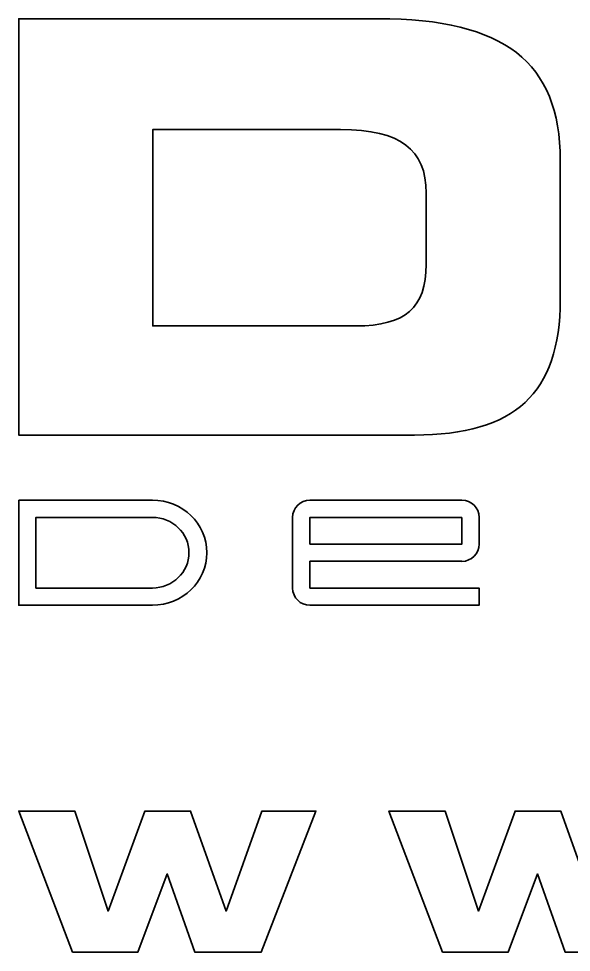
# Model space of a CAD drawing. Header units: centimetres. Extents: x -9.7 to 9.7, y -8.7 to 8.7.
# Drawn here: x 4.793 to 5.37, y 7.552 to 8.528 of the extents above; entities that cross this region are included whole.
import ezdxf

# ---------------------------------------------------------------- set-up
doc = ezdxf.new("R2010")
doc.units = ezdxf.units.CM
doc.header["$MEASUREMENT"] = 0
doc.layers.add('layer 1', color=7, linetype='Continuous')

msp = doc.modelspace()

# ---------------------------------------------------------------- linework, layer by layer
at = {"layer": 'layer 1', "color": 250, "lineweight": 35}
for points, knots in [([(5.16866, 8.52812), (5.16866, 8.52812), (4.79288, 8.52812), (4.79288, 8.52812), (4.79288, 8.52812), (4.79288, 8.52812), (4.79288, 8.09273), (4.79288, 8.09273), (4.79288, 8.09273), (4.79288, 8.09273), (5.20644, 8.09273), (5.20644, 8.09273), (5.20644, 8.09273), (5.20644, 8.09273), (5.2161, 8.09286), (5.2161, 8.09286), (5.2161, 8.09286), (5.2161, 8.09286), (5.22545, 8.09325), (5.22545, 8.09325), (5.22545, 8.09325), (5.22545, 8.09325), (5.23447, 8.09392), (5.23447, 8.09392), (5.23447, 8.09392), (5.23447, 8.09392), (5.24315, 8.09485), (5.24315, 8.09485), (5.24315, 8.09485), (5.24315, 8.09485), (5.25152, 8.09605), (5.25152, 8.09605), (5.25152, 8.09605), (5.25152, 8.09605), (5.25957, 8.0975), (5.25957, 8.0975), (5.25957, 8.0975), (5.25957, 8.0975), (5.26728, 8.09923), (5.26728, 8.09923), (5.26728, 8.09923), (5.26728, 8.09923), (5.27466, 8.10123), (5.27466, 8.10123), (5.27466, 8.10123), (5.27466, 8.10123), (5.28172, 8.1035), (5.28172, 8.1035), (5.28172, 8.1035), (5.28172, 8.1035), (5.28845, 8.10603), (5.28845, 8.10603), (5.28845, 8.10603), (5.28845, 8.10603), (5.29487, 8.10882), (5.29487, 8.10882), (5.29487, 8.10882), (5.29487, 8.10882), (5.30094, 8.11188), (5.30094, 8.11188), (5.30094, 8.11188), (5.30094, 8.11188), (5.30669, 8.11522), (5.30669, 8.11522), (5.30669, 8.11522), (5.30669, 8.11522), (5.31211, 8.11883), (5.31211, 8.11883), (5.31211, 8.11883), (5.31211, 8.11883), (5.31721, 8.1227), (5.31721, 8.1227), (5.31721, 8.1227), (5.31721, 8.1227), (5.32197, 8.12683), (5.32197, 8.12683), (5.32197, 8.12683), (5.32197, 8.12683), (5.32643, 8.13125), (5.32643, 8.13125), (5.32643, 8.13125), (5.32643, 8.13125), (5.3306, 8.13599), (5.3306, 8.13599), (5.3306, 8.13599), (5.3306, 8.13599), (5.33448, 8.14103), (5.33448, 8.14103), (5.33448, 8.14103), (5.33448, 8.14103), (5.33808, 8.14637), (5.33808, 8.14637), (5.33808, 8.14637), (5.33808, 8.14637), (5.34139, 8.15203), (5.34139, 8.15203), (5.34139, 8.15203), (5.34139, 8.15203), (5.34441, 8.15798), (5.34441, 8.15798), (5.34441, 8.15798), (5.34441, 8.15798), (5.34714, 8.16423), (5.34714, 8.16423), (5.34714, 8.16423), (5.34714, 8.16423), (5.34959, 8.1708), (5.34959, 8.1708), (5.34959, 8.1708), (5.34959, 8.1708), (5.35174, 8.17766), (5.35174, 8.17766), (5.35174, 8.17766), (5.35174, 8.17766), (5.35361, 8.18484), (5.35361, 8.18484), (5.35361, 8.18484), (5.35361, 8.18484), (5.35519, 8.19232), (5.35519, 8.19232), (5.35519, 8.19232), (5.35519, 8.19232), (5.35649, 8.20009), (5.35649, 8.20009), (5.35649, 8.20009), (5.35649, 8.20009), (5.35749, 8.20817), (5.35749, 8.20817), (5.35749, 8.20817), (5.35749, 8.20817), (5.35822, 8.21656), (5.35822, 8.21656), (5.35822, 8.21656), (5.35822, 8.21656), (5.35865, 8.22525), (5.35865, 8.22525), (5.35865, 8.22525), (5.35865, 8.22525), (5.35879, 8.23425), (5.35879, 8.23425), (5.35879, 8.23425), (5.35879, 8.23425), (5.35879, 8.38023), (5.35879, 8.38023), (5.35879, 8.38023), (5.35879, 8.38023), (5.35861, 8.38967), (5.35861, 8.38967), (5.35861, 8.38967), (5.35861, 8.38967), (5.35808, 8.39877), (5.35808, 8.39877), (5.35808, 8.39877), (5.35808, 8.39877), (5.35719, 8.40756), (5.35719, 8.40756), (5.35719, 8.40756), (5.35719, 8.40756), (5.35595, 8.41603), (5.35595, 8.41603), (5.35595, 8.41603), (5.35595, 8.41603), (5.35435, 8.42417), (5.35435, 8.42417), (5.35435, 8.42417), (5.35435, 8.42417), (5.35238, 8.432), (5.35238, 8.432), (5.35238, 8.432), (5.35238, 8.432), (5.35007, 8.4395), (5.35007, 8.4395), (5.35007, 8.4395), (5.35007, 8.4395), (5.34739, 8.44669), (5.34739, 8.44669), (5.34739, 8.44669), (5.34739, 8.44669), (5.34437, 8.45355), (5.34437, 8.45355), (5.34437, 8.45355), (5.34437, 8.45355), (5.34097, 8.46009), (5.34097, 8.46009), (5.34097, 8.46009), (5.34097, 8.46009), (5.33721, 8.46631), (5.33721, 8.46631), (5.33721, 8.46631), (5.33721, 8.46631), (5.33311, 8.47221), (5.33311, 8.47221), (5.33311, 8.47221), (5.33311, 8.47221), (5.32864, 8.47779), (5.32864, 8.47779), (5.32864, 8.47779), (5.32864, 8.47779), (5.3238, 8.48304), (5.3238, 8.48304), (5.3238, 8.48304), (5.3238, 8.48304), (5.3186, 8.48797), (5.3186, 8.48797), (5.3186, 8.48797), (5.3186, 8.48797), (5.31305, 8.49259), (5.31305, 8.49259), (5.31305, 8.49259), (5.31305, 8.49259), (5.30714, 8.4969), (5.30714, 8.4969), (5.30714, 8.4969), (5.30714, 8.4969), (5.30081, 8.50093), (5.30081, 8.50093), (5.30081, 8.50093), (5.30081, 8.50093), (5.29406, 8.50468), (5.29406, 8.50468), (5.29406, 8.50468), (5.29406, 8.50468), (5.2869, 8.50815), (5.2869, 8.50815), (5.2869, 8.50815), (5.2869, 8.50815), (5.27933, 8.51135), (5.27933, 8.51135), (5.27933, 8.51135), (5.27933, 8.51135), (5.27134, 8.51426), (5.27134, 8.51426), (5.27134, 8.51426), (5.27134, 8.51426), (5.26294, 8.5169), (5.26294, 8.5169), (5.26294, 8.5169), (5.26294, 8.5169), (5.25412, 8.51926), (5.25412, 8.51926), (5.25412, 8.51926), (5.25412, 8.51926), (5.24489, 8.52134), (5.24489, 8.52134), (5.24489, 8.52134), (5.24489, 8.52134), (5.23525, 8.52313), (5.23525, 8.52313), (5.23525, 8.52313), (5.23525, 8.52313), (5.22518, 8.52466), (5.22518, 8.52466), (5.22518, 8.52466), (5.22518, 8.52466), (5.21471, 8.52591), (5.21471, 8.52591), (5.21471, 8.52591), (5.21471, 8.52591), (5.20382, 8.52688), (5.20382, 8.52688), (5.20382, 8.52688), (5.20382, 8.52688), (5.19251, 8.52756), (5.19251, 8.52756), (5.19251, 8.52756), (5.19251, 8.52756), (5.1808, 8.52799), (5.1808, 8.52799), (5.1808, 8.52799), (5.1808, 8.52799), (5.16866, 8.52812), (5.16866, 8.52812)], [0, 0, 0, 0, 0.014493, 0.014493, 0.014493, 0.014493, 0.028986, 0.028986, 0.028986, 0.028986, 0.043478, 0.043478, 0.043478, 0.043478, 0.057971, 0.057971, 0.057971, 0.057971, 0.072464, 0.072464, 0.072464, 0.072464, 0.086957, 0.086957, 0.086957, 0.086957, 0.101449, 0.101449, 0.101449, 0.101449, 0.115942, 0.115942, 0.115942, 0.115942, 0.130435, 0.130435, 0.130435, 0.130435, 0.144928, 0.144928, 0.144928, 0.144928, 0.15942, 0.15942, 0.15942, 0.15942, 0.173913, 0.173913, 0.173913, 0.173913, 0.188406, 0.188406, 0.188406, 0.188406, 0.202899, 0.202899, 0.202899, 0.202899, 0.217391, 0.217391, 0.217391, 0.217391, 0.231884, 0.231884, 0.231884, 0.231884, 0.246377, 0.246377, 0.246377, 0.246377, 0.26087, 0.26087, 0.26087, 0.26087, 0.275362, 0.275362, 0.275362, 0.275362, 0.289855, 0.289855, 0.289855, 0.289855, 0.304348, 0.304348, 0.304348, 0.304348, 0.318841, 0.318841, 0.318841, 0.318841, 0.333333, 0.333333, 0.333333, 0.333333, 0.347826, 0.347826, 0.347826, 0.347826, 0.362319, 0.362319, 0.362319, 0.362319, 0.376812, 0.376812, 0.376812, 0.376812, 0.391304, 0.391304, 0.391304, 0.391304, 0.405797, 0.405797, 0.405797, 0.405797, 0.42029, 0.42029, 0.42029, 0.42029, 0.434783, 0.434783, 0.434783, 0.434783, 0.449275, 0.449275, 0.449275, 0.449275, 0.463768, 0.463768, 0.463768, 0.463768, 0.478261, 0.478261, 0.478261, 0.478261, 0.492754, 0.492754, 0.492754, 0.492754, 0.507246, 0.507246, 0.507246, 0.507246, 0.521739, 0.521739, 0.521739, 0.521739, 0.536232, 0.536232, 0.536232, 0.536232, 0.550725, 0.550725, 0.550725, 0.550725, 0.565217, 0.565217, 0.565217, 0.565217, 0.57971, 0.57971, 0.57971, 0.57971, 0.594203, 0.594203, 0.594203, 0.594203, 0.608696, 0.608696, 0.608696, 0.608696, 0.623188, 0.623188, 0.623188, 0.623188, 0.637681, 0.637681, 0.637681, 0.637681, 0.652174, 0.652174, 0.652174, 0.652174, 0.666667, 0.666667, 0.666667, 0.666667, 0.681159, 0.681159, 0.681159, 0.681159, 0.695652, 0.695652, 0.695652, 0.695652, 0.710145, 0.710145, 0.710145, 0.710145, 0.724638, 0.724638, 0.724638, 0.724638, 0.73913, 0.73913, 0.73913, 0.73913, 0.753623, 0.753623, 0.753623, 0.753623, 0.768116, 0.768116, 0.768116, 0.768116, 0.782609, 0.782609, 0.782609, 0.782609, 0.797101, 0.797101, 0.797101, 0.797101, 0.811594, 0.811594, 0.811594, 0.811594, 0.826087, 0.826087, 0.826087, 0.826087, 0.84058, 0.84058, 0.84058, 0.84058, 0.855072, 0.855072, 0.855072, 0.855072, 0.869565, 0.869565, 0.869565, 0.869565, 0.884058, 0.884058, 0.884058, 0.884058, 0.898551, 0.898551, 0.898551, 0.898551, 0.913043, 0.913043, 0.913043, 0.913043, 0.927536, 0.927536, 0.927536, 0.927536, 0.942029, 0.942029, 0.942029, 0.942029, 0.956522, 0.956522, 0.956522, 0.956522, 0.971014, 0.971014, 0.971014, 0.971014, 1, 1, 1, 1]), ([(5.12929, 8.41211), (5.12929, 8.41211), (5.14061, 8.41186), (5.14061, 8.41186), (5.14061, 8.41186), (5.14061, 8.41186), (5.15113, 8.41111), (5.15113, 8.41111), (5.15113, 8.41111), (5.15113, 8.41111), (5.16086, 8.40987), (5.16086, 8.40987), (5.16086, 8.40987), (5.16086, 8.40987), (5.1698, 8.40812), (5.1698, 8.40812), (5.1698, 8.40812), (5.1698, 8.40812), (5.17793, 8.40586), (5.17793, 8.40586), (5.17793, 8.40586), (5.17793, 8.40586), (5.18525, 8.4031), (5.18525, 8.4031), (5.18525, 8.4031), (5.18525, 8.4031), (5.19178, 8.3998), (5.19178, 8.3998), (5.19178, 8.3998), (5.19178, 8.3998), (5.19751, 8.39601), (5.19751, 8.39601), (5.19751, 8.39601), (5.19751, 8.39601), (5.20245, 8.39171), (5.20245, 8.39171), (5.20245, 8.39171), (5.20245, 8.39171), (5.20673, 8.38686), (5.20673, 8.38686), (5.20673, 8.38686), (5.20673, 8.38686), (5.21038, 8.38144), (5.21038, 8.38144), (5.21038, 8.38144), (5.21038, 8.38144), (5.21337, 8.37544), (5.21337, 8.37544), (5.21337, 8.37544), (5.21337, 8.37544), (5.2157, 8.36889), (5.2157, 8.36889), (5.2157, 8.36889), (5.2157, 8.36889), (5.21737, 8.36176), (5.21737, 8.36176), (5.21737, 8.36176), (5.21737, 8.36176), (5.21837, 8.35407), (5.21837, 8.35407), (5.21837, 8.35407), (5.21837, 8.35407), (5.2187, 8.34581), (5.2187, 8.34581), (5.2187, 8.34581), (5.2187, 8.34581), (5.2187, 8.27106), (5.2187, 8.27106), (5.2187, 8.27106), (5.2187, 8.27106), (5.21844, 8.26293), (5.21844, 8.26293), (5.21844, 8.26293), (5.21844, 8.26293), (5.21763, 8.25537), (5.21763, 8.25537), (5.21763, 8.25537), (5.21763, 8.25537), (5.21628, 8.24839), (5.21628, 8.24839), (5.21628, 8.24839), (5.21628, 8.24839), (5.21438, 8.242), (5.21438, 8.242), (5.21438, 8.242), (5.21438, 8.242), (5.21194, 8.23617), (5.21194, 8.23617), (5.21194, 8.23617), (5.21194, 8.23617), (5.20896, 8.23092), (5.20896, 8.23092), (5.20896, 8.23092), (5.20896, 8.23092), (5.20542, 8.22625), (5.20542, 8.22625), (5.20542, 8.22625), (5.20542, 8.22625), (5.20133, 8.22213), (5.20133, 8.22213), (5.20133, 8.22213), (5.20133, 8.22213), (5.1967, 8.21854), (5.1967, 8.21854), (5.1967, 8.21854), (5.1967, 8.21854), (5.19138, 8.21544), (5.19138, 8.21544), (5.19138, 8.21544), (5.19138, 8.21544), (5.1854, 8.21282), (5.1854, 8.21282), (5.1854, 8.21282), (5.1854, 8.21282), (5.17874, 8.21066), (5.17874, 8.21066), (5.17874, 8.21066), (5.17874, 8.21066), (5.17141, 8.20899), (5.17141, 8.20899), (5.17141, 8.20899), (5.17141, 8.20899), (5.16341, 8.20779), (5.16341, 8.20779), (5.16341, 8.20779), (5.16341, 8.20779), (5.15474, 8.20708), (5.15474, 8.20708), (5.15474, 8.20708), (5.15474, 8.20708), (5.14539, 8.20683), (5.14539, 8.20683), (5.14539, 8.20683), (5.14539, 8.20683), (4.93296, 8.20683), (4.93296, 8.20683), (4.93296, 8.20683), (4.93296, 8.20683), (4.93296, 8.41211), (4.93296, 8.41211), (4.93296, 8.41211), (4.93296, 8.41211), (5.12929, 8.41211), (5.12929, 8.41211)], [0, 0, 0, 0, 0.027027, 0.027027, 0.027027, 0.027027, 0.054054, 0.054054, 0.054054, 0.054054, 0.081081, 0.081081, 0.081081, 0.081081, 0.108108, 0.108108, 0.108108, 0.108108, 0.135135, 0.135135, 0.135135, 0.135135, 0.162162, 0.162162, 0.162162, 0.162162, 0.189189, 0.189189, 0.189189, 0.189189, 0.216216, 0.216216, 0.216216, 0.216216, 0.243243, 0.243243, 0.243243, 0.243243, 0.27027, 0.27027, 0.27027, 0.27027, 0.297297, 0.297297, 0.297297, 0.297297, 0.324324, 0.324324, 0.324324, 0.324324, 0.351351, 0.351351, 0.351351, 0.351351, 0.378378, 0.378378, 0.378378, 0.378378, 0.405405, 0.405405, 0.405405, 0.405405, 0.432432, 0.432432, 0.432432, 0.432432, 0.459459, 0.459459, 0.459459, 0.459459, 0.486486, 0.486486, 0.486486, 0.486486, 0.513514, 0.513514, 0.513514, 0.513514, 0.540541, 0.540541, 0.540541, 0.540541, 0.567568, 0.567568, 0.567568, 0.567568, 0.594595, 0.594595, 0.594595, 0.594595, 0.621622, 0.621622, 0.621622, 0.621622, 0.648649, 0.648649, 0.648649, 0.648649, 0.675676, 0.675676, 0.675676, 0.675676, 0.702703, 0.702703, 0.702703, 0.702703, 0.72973, 0.72973, 0.72973, 0.72973, 0.756757, 0.756757, 0.756757, 0.756757, 0.783784, 0.783784, 0.783784, 0.783784, 0.810811, 0.810811, 0.810811, 0.810811, 0.837838, 0.837838, 0.837838, 0.837838, 0.864865, 0.864865, 0.864865, 0.864865, 0.891892, 0.891892, 0.891892, 0.891892, 0.918919, 0.918919, 0.918919, 0.918919, 0.945946, 0.945946, 0.945946, 0.945946, 1, 1, 1, 1]), ([(4.79288, 8.02483), (4.79288, 8.02483), (4.81096, 8.02483), (4.81096, 8.02483), (4.81096, 8.02483), (4.81096, 8.02483), (4.93262, 8.02483), (4.93262, 8.02483), (4.93262, 8.02483), (4.93262, 8.02483), (4.93262, 8.02474), (4.93262, 8.02474), (4.93262, 8.02474), (4.93262, 8.02474), (4.93843, 8.02446), (4.93843, 8.02446), (4.93843, 8.02446), (4.93843, 8.02446), (4.94408, 8.02362), (4.94408, 8.02362), (4.94408, 8.02362), (4.94408, 8.02362), (4.94952, 8.02227), (4.94952, 8.02227), (4.94952, 8.02227), (4.94952, 8.02227), (4.95474, 8.02043), (4.95474, 8.02043), (4.95474, 8.02043), (4.95474, 8.02043), (4.95972, 8.01811), (4.95972, 8.01811), (4.95972, 8.01811), (4.95972, 8.01811), (4.96441, 8.01536), (4.96441, 8.01536), (4.96441, 8.01536), (4.96441, 8.01536), (4.96879, 8.0122), (4.96879, 8.0122), (4.96879, 8.0122), (4.96879, 8.0122), (4.97283, 8.00865), (4.97283, 8.00865), (4.97283, 8.00865), (4.97283, 8.00865), (4.9765, 8.00475), (4.9765, 8.00475), (4.9765, 8.00475), (4.9765, 8.00475), (4.97977, 8.00052), (4.97977, 8.00052), (4.97977, 8.00052), (4.97977, 8.00052), (4.98262, 7.99599), (4.98262, 7.99599), (4.98262, 7.99599), (4.98262, 7.99599), (4.98501, 7.99118), (4.98501, 7.99118), (4.98501, 7.99118), (4.98501, 7.99118), (4.98692, 7.98614), (4.98692, 7.98614), (4.98692, 7.98614), (4.98692, 7.98614), (4.98832, 7.98086), (4.98832, 7.98086), (4.98832, 7.98086), (4.98832, 7.98086), (4.98919, 7.97541), (4.98919, 7.97541), (4.98919, 7.97541), (4.98919, 7.97541), (4.98949, 7.96979), (4.98949, 7.96979), (4.98949, 7.96979), (4.98949, 7.96979), (4.98919, 7.96417), (4.98919, 7.96417), (4.98919, 7.96417), (4.98919, 7.96417), (4.98832, 7.95872), (4.98832, 7.95872), (4.98832, 7.95872), (4.98832, 7.95872), (4.98692, 7.95345), (4.98692, 7.95345), (4.98692, 7.95345), (4.98692, 7.95345), (4.98501, 7.9484), (4.98501, 7.9484), (4.98501, 7.9484), (4.98501, 7.9484), (4.98262, 7.9436), (4.98262, 7.9436), (4.98262, 7.9436), (4.98262, 7.9436), (4.97977, 7.93908), (4.97977, 7.93908), (4.97977, 7.93908), (4.97977, 7.93908), (4.9765, 7.93484), (4.9765, 7.93484), (4.9765, 7.93484), (4.9765, 7.93484), (4.97283, 7.93094), (4.97283, 7.93094), (4.97283, 7.93094), (4.97283, 7.93094), (4.96879, 7.9274), (4.96879, 7.9274), (4.96879, 7.9274), (4.96879, 7.9274), (4.96441, 7.92423), (4.96441, 7.92423), (4.96441, 7.92423), (4.96441, 7.92423), (4.95972, 7.92149), (4.95972, 7.92149), (4.95972, 7.92149), (4.95972, 7.92149), (4.95474, 7.91917), (4.95474, 7.91917), (4.95474, 7.91917), (4.95474, 7.91917), (4.94952, 7.91732), (4.94952, 7.91732), (4.94952, 7.91732), (4.94952, 7.91732), (4.94408, 7.91597), (4.94408, 7.91597), (4.94408, 7.91597), (4.94408, 7.91597), (4.93843, 7.91514), (4.93843, 7.91514), (4.93843, 7.91514), (4.93843, 7.91514), (4.93262, 7.91485), (4.93262, 7.91485), (4.93262, 7.91485), (4.93262, 7.91485), (4.93262, 7.91478), (4.93262, 7.91478), (4.93262, 7.91478), (4.93262, 7.91478), (4.79288, 7.91478), (4.79288, 7.91478), (4.79288, 7.91478), (4.79288, 7.91478), (4.79288, 7.93287), (4.79288, 7.93287), (4.79288, 7.93287), (4.79288, 7.93287), (4.79288, 8.00673), (4.79288, 8.00673), (4.79288, 8.00673), (4.79288, 8.00673), (4.79288, 8.02483), (4.79288, 8.02483)], [0, 0, 0, 0, 0.02439, 0.02439, 0.02439, 0.02439, 0.04878, 0.04878, 0.04878, 0.04878, 0.073171, 0.073171, 0.073171, 0.073171, 0.097561, 0.097561, 0.097561, 0.097561, 0.121951, 0.121951, 0.121951, 0.121951, 0.146341, 0.146341, 0.146341, 0.146341, 0.170732, 0.170732, 0.170732, 0.170732, 0.195122, 0.195122, 0.195122, 0.195122, 0.219512, 0.219512, 0.219512, 0.219512, 0.243902, 0.243902, 0.243902, 0.243902, 0.268293, 0.268293, 0.268293, 0.268293, 0.292683, 0.292683, 0.292683, 0.292683, 0.317073, 0.317073, 0.317073, 0.317073, 0.341463, 0.341463, 0.341463, 0.341463, 0.365854, 0.365854, 0.365854, 0.365854, 0.390244, 0.390244, 0.390244, 0.390244, 0.414634, 0.414634, 0.414634, 0.414634, 0.439024, 0.439024, 0.439024, 0.439024, 0.463415, 0.463415, 0.463415, 0.463415, 0.487805, 0.487805, 0.487805, 0.487805, 0.512195, 0.512195, 0.512195, 0.512195, 0.536585, 0.536585, 0.536585, 0.536585, 0.560976, 0.560976, 0.560976, 0.560976, 0.585366, 0.585366, 0.585366, 0.585366, 0.609756, 0.609756, 0.609756, 0.609756, 0.634146, 0.634146, 0.634146, 0.634146, 0.658537, 0.658537, 0.658537, 0.658537, 0.682927, 0.682927, 0.682927, 0.682927, 0.707317, 0.707317, 0.707317, 0.707317, 0.731707, 0.731707, 0.731707, 0.731707, 0.756098, 0.756098, 0.756098, 0.756098, 0.780488, 0.780488, 0.780488, 0.780488, 0.804878, 0.804878, 0.804878, 0.804878, 0.829268, 0.829268, 0.829268, 0.829268, 0.853659, 0.853659, 0.853659, 0.853659, 0.878049, 0.878049, 0.878049, 0.878049, 0.902439, 0.902439, 0.902439, 0.902439, 0.926829, 0.926829, 0.926829, 0.926829, 0.95122, 0.95122, 0.95122, 0.95122, 1, 1, 1, 1]), ([(5.07915, 7.93287), (5.07915, 7.93287), (5.07951, 7.92922), (5.07951, 7.92922), (5.07951, 7.92922), (5.07951, 7.92922), (5.08056, 7.92583), (5.08056, 7.92583), (5.08056, 7.92583), (5.08056, 7.92583), (5.08223, 7.92275), (5.08223, 7.92275), (5.08223, 7.92275), (5.08223, 7.92275), (5.08445, 7.92007), (5.08445, 7.92007), (5.08445, 7.92007), (5.08445, 7.92007), (5.08711, 7.91787), (5.08711, 7.91787), (5.08711, 7.91787), (5.08711, 7.91787), (5.0902, 7.9162), (5.0902, 7.9162), (5.0902, 7.9162), (5.0902, 7.9162), (5.09358, 7.91515), (5.09358, 7.91515), (5.09358, 7.91515), (5.09358, 7.91515), (5.09723, 7.91478), (5.09723, 7.91478), (5.09723, 7.91478), (5.09723, 7.91478), (5.27403, 7.91478), (5.27403, 7.91478), (5.27403, 7.91478), (5.27403, 7.91478), (5.27403, 7.93287), (5.27403, 7.93287), (5.27403, 7.93287), (5.27403, 7.93287), (5.11533, 7.93287), (5.11533, 7.93287), (5.11533, 7.93287), (5.11533, 7.93287), (5.09723, 7.93287), (5.09723, 7.93287), (5.09723, 7.93287), (5.09723, 7.93287), (5.09723, 7.95098), (5.09723, 7.95098), (5.09723, 7.95098), (5.09723, 7.95098), (5.09723, 7.96076), (5.09723, 7.96076), (5.09723, 7.96076), (5.09723, 7.96076), (5.25548, 7.96076), (5.25548, 7.96076), (5.25548, 7.96076), (5.25548, 7.96076), (5.25595, 7.96076), (5.25595, 7.96076), (5.25595, 7.96076), (5.25595, 7.96076), (5.25595, 7.96073), (5.25595, 7.96073), (5.25595, 7.96073), (5.25595, 7.96073), (5.2596, 7.9611), (5.2596, 7.9611), (5.2596, 7.9611), (5.2596, 7.9611), (5.26298, 7.96216), (5.26298, 7.96216), (5.26298, 7.96216), (5.26298, 7.96216), (5.26606, 7.96383), (5.26606, 7.96383), (5.26606, 7.96383), (5.26606, 7.96383), (5.26873, 7.96604), (5.26873, 7.96604), (5.26873, 7.96604), (5.26873, 7.96604), (5.27095, 7.96872), (5.27095, 7.96872), (5.27095, 7.96872), (5.27095, 7.96872), (5.27262, 7.9718), (5.27262, 7.9718), (5.27262, 7.9718), (5.27262, 7.9718), (5.27367, 7.9752), (5.27367, 7.9752), (5.27367, 7.9752), (5.27367, 7.9752), (5.27403, 7.97884), (5.27403, 7.97884), (5.27403, 7.97884), (5.27403, 7.97884), (5.27403, 8.00635), (5.27403, 8.00635), (5.27403, 8.00635), (5.27403, 8.00635), (5.27403, 8.00673), (5.27403, 8.00673), (5.27403, 8.00673), (5.27403, 8.00673), (5.27367, 8.01037), (5.27367, 8.01037), (5.27367, 8.01037), (5.27367, 8.01037), (5.27262, 8.01377), (5.27262, 8.01377), (5.27262, 8.01377), (5.27262, 8.01377), (5.27095, 8.01684), (5.27095, 8.01684), (5.27095, 8.01684), (5.27095, 8.01684), (5.26873, 8.01952), (5.26873, 8.01952), (5.26873, 8.01952), (5.26873, 8.01952), (5.26606, 8.02173), (5.26606, 8.02173), (5.26606, 8.02173), (5.26606, 8.02173), (5.26298, 8.0234), (5.26298, 8.0234), (5.26298, 8.0234), (5.26298, 8.0234), (5.2596, 8.02446), (5.2596, 8.02446), (5.2596, 8.02446), (5.2596, 8.02446), (5.25595, 8.02483), (5.25595, 8.02483), (5.25595, 8.02483), (5.25595, 8.02483), (5.09723, 8.02483), (5.09723, 8.02483), (5.09723, 8.02483), (5.09723, 8.02483), (5.09358, 8.02446), (5.09358, 8.02446), (5.09358, 8.02446), (5.09358, 8.02446), (5.0902, 8.0234), (5.0902, 8.0234), (5.0902, 8.0234), (5.0902, 8.0234), (5.08711, 8.02173), (5.08711, 8.02173), (5.08711, 8.02173), (5.08711, 8.02173), (5.08445, 8.01952), (5.08445, 8.01952), (5.08445, 8.01952), (5.08445, 8.01952), (5.08223, 8.01684), (5.08223, 8.01684), (5.08223, 8.01684), (5.08223, 8.01684), (5.08056, 8.01377), (5.08056, 8.01377), (5.08056, 8.01377), (5.08056, 8.01377), (5.07951, 8.01037), (5.07951, 8.01037), (5.07951, 8.01037), (5.07951, 8.01037), (5.07915, 8.00673), (5.07915, 8.00673), (5.07915, 8.00673), (5.07915, 8.00673), (5.07915, 8.00635), (5.07915, 8.00635), (5.07915, 8.00635), (5.07915, 8.00635), (5.07915, 7.93287), (5.07915, 7.93287)], [0, 0, 0, 0, 0.021277, 0.021277, 0.021277, 0.021277, 0.042553, 0.042553, 0.042553, 0.042553, 0.06383, 0.06383, 0.06383, 0.06383, 0.085106, 0.085106, 0.085106, 0.085106, 0.106383, 0.106383, 0.106383, 0.106383, 0.12766, 0.12766, 0.12766, 0.12766, 0.148936, 0.148936, 0.148936, 0.148936, 0.170213, 0.170213, 0.170213, 0.170213, 0.191489, 0.191489, 0.191489, 0.191489, 0.212766, 0.212766, 0.212766, 0.212766, 0.234043, 0.234043, 0.234043, 0.234043, 0.255319, 0.255319, 0.255319, 0.255319, 0.276596, 0.276596, 0.276596, 0.276596, 0.297872, 0.297872, 0.297872, 0.297872, 0.319149, 0.319149, 0.319149, 0.319149, 0.340426, 0.340426, 0.340426, 0.340426, 0.361702, 0.361702, 0.361702, 0.361702, 0.382979, 0.382979, 0.382979, 0.382979, 0.404255, 0.404255, 0.404255, 0.404255, 0.425532, 0.425532, 0.425532, 0.425532, 0.446809, 0.446809, 0.446809, 0.446809, 0.468085, 0.468085, 0.468085, 0.468085, 0.489362, 0.489362, 0.489362, 0.489362, 0.510638, 0.510638, 0.510638, 0.510638, 0.531915, 0.531915, 0.531915, 0.531915, 0.553191, 0.553191, 0.553191, 0.553191, 0.574468, 0.574468, 0.574468, 0.574468, 0.595745, 0.595745, 0.595745, 0.595745, 0.617021, 0.617021, 0.617021, 0.617021, 0.638298, 0.638298, 0.638298, 0.638298, 0.659574, 0.659574, 0.659574, 0.659574, 0.680851, 0.680851, 0.680851, 0.680851, 0.702128, 0.702128, 0.702128, 0.702128, 0.723404, 0.723404, 0.723404, 0.723404, 0.744681, 0.744681, 0.744681, 0.744681, 0.765957, 0.765957, 0.765957, 0.765957, 0.787234, 0.787234, 0.787234, 0.787234, 0.808511, 0.808511, 0.808511, 0.808511, 0.829787, 0.829787, 0.829787, 0.829787, 0.851064, 0.851064, 0.851064, 0.851064, 0.87234, 0.87234, 0.87234, 0.87234, 0.893617, 0.893617, 0.893617, 0.893617, 0.914894, 0.914894, 0.914894, 0.914894, 0.93617, 0.93617, 0.93617, 0.93617, 0.957447, 0.957447, 0.957447, 0.957447, 1, 1, 1, 1]), ([(4.93262, 8.00673), (4.93262, 8.00673), (4.81096, 8.00673), (4.81096, 8.00673), (4.81096, 8.00673), (4.81096, 8.00673), (4.81096, 7.93287), (4.81096, 7.93287), (4.81096, 7.93287), (4.81096, 7.93287), (4.93262, 7.93287), (4.93262, 7.93287), (4.93262, 7.93287), (4.93262, 7.93287), (4.93652, 7.93306), (4.93652, 7.93306), (4.93652, 7.93306), (4.93652, 7.93306), (4.94032, 7.93362), (4.94032, 7.93362), (4.94032, 7.93362), (4.94032, 7.93362), (4.94398, 7.93453), (4.94398, 7.93453), (4.94398, 7.93453), (4.94398, 7.93453), (4.9475, 7.93577), (4.9475, 7.93577), (4.9475, 7.93577), (4.9475, 7.93577), (4.95084, 7.93732), (4.95084, 7.93732), (4.95084, 7.93732), (4.95084, 7.93732), (4.95398, 7.93918), (4.95398, 7.93918), (4.95398, 7.93918), (4.95398, 7.93918), (4.95693, 7.9413), (4.95693, 7.9413), (4.95693, 7.9413), (4.95693, 7.9413), (4.95964, 7.94369), (4.95964, 7.94369), (4.95964, 7.94369), (4.95964, 7.94369), (4.96211, 7.94631), (4.96211, 7.94631), (4.96211, 7.94631), (4.96211, 7.94631), (4.96431, 7.94915), (4.96431, 7.94915), (4.96431, 7.94915), (4.96431, 7.94915), (4.96622, 7.9522), (4.96622, 7.9522), (4.96622, 7.9522), (4.96622, 7.9522), (4.96784, 7.95542), (4.96784, 7.95542), (4.96784, 7.95542), (4.96784, 7.95542), (4.96912, 7.95881), (4.96912, 7.95881), (4.96912, 7.95881), (4.96912, 7.95881), (4.97006, 7.96235), (4.97006, 7.96235), (4.97006, 7.96235), (4.97006, 7.96235), (4.97064, 7.96602), (4.97064, 7.96602), (4.97064, 7.96602), (4.97064, 7.96602), (4.97084, 7.96979), (4.97084, 7.96979), (4.97084, 7.96979), (4.97084, 7.96979), (4.97064, 7.97356), (4.97064, 7.97356), (4.97064, 7.97356), (4.97064, 7.97356), (4.97006, 7.97723), (4.97006, 7.97723), (4.97006, 7.97723), (4.97006, 7.97723), (4.96912, 7.98078), (4.96912, 7.98078), (4.96912, 7.98078), (4.96912, 7.98078), (4.96784, 7.98417), (4.96784, 7.98417), (4.96784, 7.98417), (4.96784, 7.98417), (4.96622, 7.98739), (4.96622, 7.98739), (4.96622, 7.98739), (4.96622, 7.98739), (4.96431, 7.99044), (4.96431, 7.99044), (4.96431, 7.99044), (4.96431, 7.99044), (4.96211, 7.99329), (4.96211, 7.99329), (4.96211, 7.99329), (4.96211, 7.99329), (4.95964, 7.99591), (4.95964, 7.99591), (4.95964, 7.99591), (4.95964, 7.99591), (4.95693, 7.99829), (4.95693, 7.99829), (4.95693, 7.99829), (4.95693, 7.99829), (4.95398, 8.00042), (4.95398, 8.00042), (4.95398, 8.00042), (4.95398, 8.00042), (4.95084, 8.00227), (4.95084, 8.00227), (4.95084, 8.00227), (4.95084, 8.00227), (4.9475, 8.00383), (4.9475, 8.00383), (4.9475, 8.00383), (4.9475, 8.00383), (4.94398, 8.00508), (4.94398, 8.00508), (4.94398, 8.00508), (4.94398, 8.00508), (4.94032, 8.00598), (4.94032, 8.00598), (4.94032, 8.00598), (4.94032, 8.00598), (4.93652, 8.00654), (4.93652, 8.00654), (4.93652, 8.00654), (4.93652, 8.00654), (4.93262, 8.00673), (4.93262, 8.00673)], [0, 0, 0, 0, 0.027778, 0.027778, 0.027778, 0.027778, 0.055556, 0.055556, 0.055556, 0.055556, 0.083333, 0.083333, 0.083333, 0.083333, 0.111111, 0.111111, 0.111111, 0.111111, 0.138889, 0.138889, 0.138889, 0.138889, 0.166667, 0.166667, 0.166667, 0.166667, 0.194444, 0.194444, 0.194444, 0.194444, 0.222222, 0.222222, 0.222222, 0.222222, 0.25, 0.25, 0.25, 0.25, 0.277778, 0.277778, 0.277778, 0.277778, 0.305556, 0.305556, 0.305556, 0.305556, 0.333333, 0.333333, 0.333333, 0.333333, 0.361111, 0.361111, 0.361111, 0.361111, 0.388889, 0.388889, 0.388889, 0.388889, 0.416667, 0.416667, 0.416667, 0.416667, 0.444444, 0.444444, 0.444444, 0.444444, 0.472222, 0.472222, 0.472222, 0.472222, 0.5, 0.5, 0.5, 0.5, 0.527778, 0.527778, 0.527778, 0.527778, 0.555556, 0.555556, 0.555556, 0.555556, 0.583333, 0.583333, 0.583333, 0.583333, 0.611111, 0.611111, 0.611111, 0.611111, 0.638889, 0.638889, 0.638889, 0.638889, 0.666667, 0.666667, 0.666667, 0.666667, 0.694444, 0.694444, 0.694444, 0.694444, 0.722222, 0.722222, 0.722222, 0.722222, 0.75, 0.75, 0.75, 0.75, 0.777778, 0.777778, 0.777778, 0.777778, 0.805556, 0.805556, 0.805556, 0.805556, 0.833333, 0.833333, 0.833333, 0.833333, 0.861111, 0.861111, 0.861111, 0.861111, 0.888889, 0.888889, 0.888889, 0.888889, 0.916667, 0.916667, 0.916667, 0.916667, 0.944444, 0.944444, 0.944444, 0.944444, 1, 1, 1, 1]), ([(5.25595, 8.00673), (5.25595, 8.00673), (5.25595, 8.00635), (5.25595, 8.00635), (5.25595, 8.00635), (5.25595, 8.00635), (5.25595, 7.99693), (5.25595, 7.99693), (5.25595, 7.99693), (5.25595, 7.99693), (5.25595, 7.98863), (5.25595, 7.98863), (5.25595, 7.98863), (5.25595, 7.98863), (5.25595, 7.97884), (5.25595, 7.97884), (5.25595, 7.97884), (5.25595, 7.97884), (5.23785, 7.97884), (5.23785, 7.97884), (5.23785, 7.97884), (5.23785, 7.97884), (5.09723, 7.97884), (5.09723, 7.97884), (5.09723, 7.97884), (5.09723, 7.97884), (5.09723, 7.98863), (5.09723, 7.98863), (5.09723, 7.98863), (5.09723, 7.98863), (5.09723, 8.00635), (5.09723, 8.00635), (5.09723, 8.00635), (5.09723, 8.00635), (5.09723, 8.00673), (5.09723, 8.00673), (5.09723, 8.00673), (5.09723, 8.00673), (5.11533, 8.00673), (5.11533, 8.00673), (5.11533, 8.00673), (5.11533, 8.00673), (5.23785, 8.00673), (5.23785, 8.00673), (5.23785, 8.00673), (5.23785, 8.00673), (5.25595, 8.00673), (5.25595, 8.00673)], [0, 0, 0, 0, 0.076923, 0.076923, 0.076923, 0.076923, 0.153846, 0.153846, 0.153846, 0.153846, 0.230769, 0.230769, 0.230769, 0.230769, 0.307692, 0.307692, 0.307692, 0.307692, 0.384615, 0.384615, 0.384615, 0.384615, 0.461538, 0.461538, 0.461538, 0.461538, 0.538462, 0.538462, 0.538462, 0.538462, 0.615385, 0.615385, 0.615385, 0.615385, 0.692308, 0.692308, 0.692308, 0.692308, 0.769231, 0.769231, 0.769231, 0.769231, 0.846154, 0.846154, 0.846154, 0.846154, 1, 1, 1, 1]), ([(4.849, 7.55196), (4.849, 7.55196), (4.79288, 7.69967), (4.79288, 7.69967), (4.79288, 7.69967), (4.79288, 7.69967), (4.85153, 7.69967), (4.85153, 7.69967), (4.85153, 7.69967), (4.85153, 7.69967), (4.88633, 7.59502), (4.88633, 7.59502), (4.88633, 7.59502), (4.88633, 7.59502), (4.92478, 7.69967), (4.92478, 7.69967), (4.92478, 7.69967), (4.92478, 7.69967), (4.97248, 7.69967), (4.97248, 7.69967), (4.97248, 7.69967), (4.97248, 7.69967), (5.00964, 7.59502), (5.00964, 7.59502), (5.00964, 7.59502), (5.00964, 7.59502), (5.04695, 7.69967), (5.04695, 7.69967), (5.04695, 7.69967), (5.04695, 7.69967), (5.10353, 7.69967), (5.10353, 7.69967), (5.10353, 7.69967), (5.10353, 7.69967), (5.04614, 7.55196), (5.04614, 7.55196), (5.04614, 7.55196), (5.04614, 7.55196), (4.97708, 7.55196), (4.97708, 7.55196), (4.97708, 7.55196), (4.97708, 7.55196), (4.94804, 7.63387), (4.94804, 7.63387), (4.94804, 7.63387), (4.94804, 7.63387), (4.9173, 7.55196), (4.9173, 7.55196), (4.9173, 7.55196), (4.9173, 7.55196), (4.849, 7.55196), (4.849, 7.55196)], [0, 0, 0, 0, 0.071429, 0.071429, 0.071429, 0.071429, 0.142857, 0.142857, 0.142857, 0.142857, 0.214286, 0.214286, 0.214286, 0.214286, 0.285714, 0.285714, 0.285714, 0.285714, 0.357143, 0.357143, 0.357143, 0.357143, 0.428571, 0.428571, 0.428571, 0.428571, 0.5, 0.5, 0.5, 0.5, 0.571429, 0.571429, 0.571429, 0.571429, 0.642857, 0.642857, 0.642857, 0.642857, 0.714286, 0.714286, 0.714286, 0.714286, 0.785714, 0.785714, 0.785714, 0.785714, 0.857143, 0.857143, 0.857143, 0.857143, 1, 1, 1, 1]), ([(5.23587, 7.55196), (5.23587, 7.55196), (5.17973, 7.69967), (5.17973, 7.69967), (5.17973, 7.69967), (5.17973, 7.69967), (5.2384, 7.69967), (5.2384, 7.69967), (5.2384, 7.69967), (5.2384, 7.69967), (5.27317, 7.59502), (5.27317, 7.59502), (5.27317, 7.59502), (5.27317, 7.59502), (5.31163, 7.69967), (5.31163, 7.69967), (5.31163, 7.69967), (5.31163, 7.69967), (5.35935, 7.69967), (5.35935, 7.69967), (5.35935, 7.69967), (5.35935, 7.69967), (5.39651, 7.59502), (5.39651, 7.59502), (5.39651, 7.59502), (5.39651, 7.59502), (5.43382, 7.69967), (5.43382, 7.69967), (5.43382, 7.69967), (5.43382, 7.69967), (5.49038, 7.69967), (5.49038, 7.69967), (5.49038, 7.69967), (5.49038, 7.69967), (5.43301, 7.55196), (5.43301, 7.55196), (5.43301, 7.55196), (5.43301, 7.55196), (5.36394, 7.55196), (5.36394, 7.55196), (5.36394, 7.55196), (5.36394, 7.55196), (5.33491, 7.63387), (5.33491, 7.63387), (5.33491, 7.63387), (5.33491, 7.63387), (5.30417, 7.55196), (5.30417, 7.55196), (5.30417, 7.55196), (5.30417, 7.55196), (5.23587, 7.55196), (5.23587, 7.55196)], [0, 0, 0, 0, 0.071429, 0.071429, 0.071429, 0.071429, 0.142857, 0.142857, 0.142857, 0.142857, 0.214286, 0.214286, 0.214286, 0.214286, 0.285714, 0.285714, 0.285714, 0.285714, 0.357143, 0.357143, 0.357143, 0.357143, 0.428571, 0.428571, 0.428571, 0.428571, 0.5, 0.5, 0.5, 0.5, 0.571429, 0.571429, 0.571429, 0.571429, 0.642857, 0.642857, 0.642857, 0.642857, 0.714286, 0.714286, 0.714286, 0.714286, 0.785714, 0.785714, 0.785714, 0.785714, 0.857143, 0.857143, 0.857143, 0.857143, 1, 1, 1, 1])]:
    msp.add_open_spline(points, degree=3, knots=knots, dxfattribs=at)

doc.saveas('drawing.dxf')
